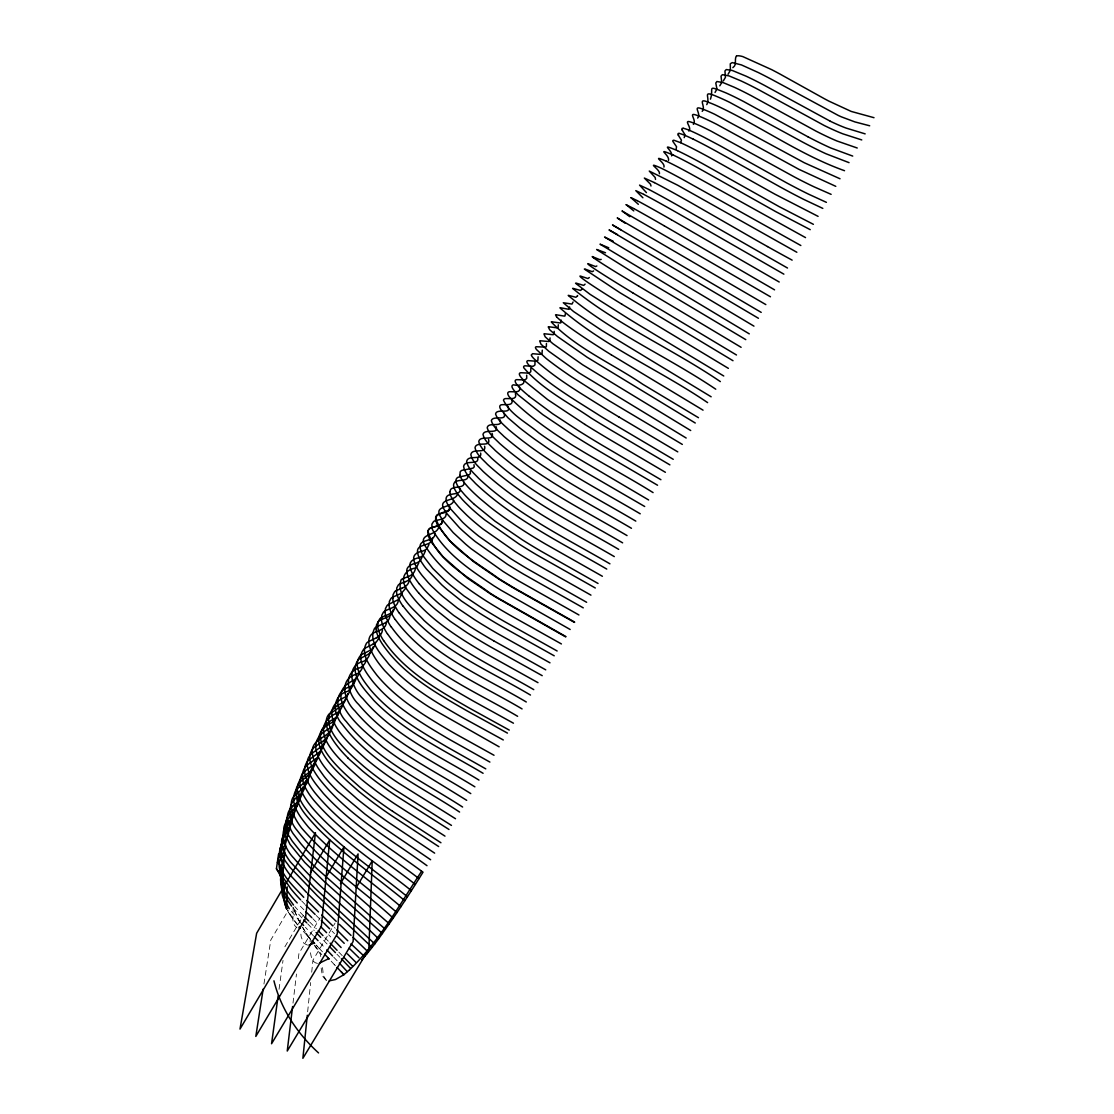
<?xml version="1.0" encoding="UTF-8"?>
<svg xmlns="http://www.w3.org/2000/svg" width="1114" height="1114" viewBox="0 0 1114 1114"><rect width="100%" height="100%" fill="white"/><g stroke="black" fill="none" stroke-linecap="round" stroke-linejoin="round"><path stroke-width="0.75" stroke-dasharray="5 3.75" d="M310.138 941.859L310.263 939.297M307.645 1011.804L310.653 982.534M311.711 972.202L312.95 960.157L335.063 923.102M293.191 907.339L292.926 920.178A159.845 27.335 -63.3 0 0 296.046 926.876L296.909 927.377M292.996 1003.115L296.477 974.012M298.329 958.611L298.942 953.473L320.136 917.811M279.043 989.302L283.012 960.379M263.948 983.996L270.786 940.035L288.373 910.152M284.892 946.761L303.398 915.471M317.462 963.387C311.781 962.761 310.848 955.756 310.319 951.203M307.492 945.104L303.969 943.377L301.309 937.306A180.12 32.459 -63.3 0 1 300.808 932.822M326.123 980.278L322.392 976.017L320.929 966.506M326.472 980.362L323.45 975.739L322.238 965.156M334.437 927.489L335.23 928.268M316.153 915.443L320.289 919.51M332.083 931.207L334.506 933.629M303.885 909.762L299.081 904.888M309.622 921.919L316.362 928.756M312.755 918.59L318.646 924.564M303.704 916L297.09 909.094A90.819 38.544 31.5 0 1 294.848 906.559M305.083 904.429L301.448 900.697M307.617 923.771L314.259 930.58M328.658 934.799L330.733 936.93M342.249 955.645L338.795 952.094M336.915 954.183L339.895 957.26M324.815 937.57L328.421 941.33M327.084 944.004L321.612 938.266M313.535 935.941L305.403 927.349M319.774 942.5L325.051 948.028M333.699 957.121L338.224 961.897M335.411 965.727L334.13 964.376M301.978 917.922L292.871 907.659M334.604 964.877L330.58 960.574M308.703 937.111L310.486 939.018M306.28 934.521L307.603 935.927M316.599 945.521L317.601 946.608M307.394 935.732L308.857 937.278M316.139 945.034L316.863 945.814M319.077 948.181L322.963 952.359M317.504 946.496L319.328 948.446M306.684 934.952L302.409 930.315M300.307 921.835L290.476 910.305M297.703 924.982L287.468 910.472M297.285 924.467L295.544 922.364M314.914 945.494L321.765 954.768M294.792 921.431L294.235 920.735M292.982 919.092L290.364 915.402M290.225 915.165L288.54 912.45M302.841 927.725L304.735 930.9A207.58 181.498 -0.2 0 0 307.659 935.495A148.608 129.057 2 0 0 310.695 939.91A57.218 4.052 55.1 0 1 305.431 931.903A159.33 138.08 -48.4 0 1 302.507 927.099M288.415 912.227L287.565 910.667M320.693 956.55L320.442 954.294L317.393 949.866A57.218 4.052 55.1 0 1 314.44 945.549M300.307 923.158A159.33 138.08 -48.4 0 1 296.811 916.07A175.246 151.003 7.8 0 1 293.804 908.927M300.112 922.754A149.443 129.851 2.1 0 1 299.234 921.041L297.535 917.518A205.143 179.159 -0.2 0 1 293.553 908.244"/><path stroke-width="1.5" d="M534.971 361.827L534.943 364.96L533.411 366.158A135.616 12.714 29.8 0 1 532.214 366.269L525.167 365.81A95.414 9.372 30.6 0 0 523.803 367.801C542.017 389.12 568.224 402.279 591.074 417.987A138.735 13.368 30.6 0 0 611.363 430.338L669.89 464.872M432.594 538.048C432.204 547.392 415.146 542.49 417.736 553.296A135.17 30.022 31 0 0 418.432 555.956L419.658 558.894A108.629 24.243 30.8 0 0 420.981 561.331L424.016 565.842A137.537 30.454 31 0 0 426.314 568.822L441.896 584.975A129.071 28.602 30.9 0 0 447.271 589.71L461.474 601.017L478.755 612.63A153.426 33.323 30.7 0 0 485.62 616.891L495.062 622.587A126.314 27.878 30.7 0 0 502.094 626.681L554.229 655.812M286.674 908.829L287.203 886.841M538.104 356.828L537.867 360.309A154.192 13.897 29.8 0 1 535.277 361.159L528.342 360.63A91.543 8.661 30.5 0 0 527.089 361.103A93.868 8.884 30.6 0 0 527.479 363.303A92.044 8.703 30.5 0 0 529.261 365.573C550.232 385.583 575.659 400.232 599.945 415.745A144.152 13.326 30.6 0 0 614.608 424.629L673.26 459.316M389.858 615.847C389.622 623.297 380.835 624.077 375.836 627.279A87.129 24.202 30.7 0 0 374.569 628.393C367.926 641.469 381.239 654.294 388.661 663.972C408.768 686.252 434.878 701.778 460.695 716.497A139.18 37.96 30.9 0 0 469.746 721.538L503.291 739.961M542.281 350.158L542.003 353.611A167.086 14.245 29.8 0 1 539.343 354.308L532.576 353.695L531.294 355.018A95.219 8.536 30.6 0 0 533.829 358.597C555.608 378.816 581.689 393.715 606.657 409.562A152.841 13.34 30.6 0 0 618.924 416.97M283.819 893.484L284.237 901.449L286.813 909.121M428.987 544.509L426.871 548.798A168.66 36.539 28.7 0 1 422.512 551.124C418.029 551.89 412.25 554.494 413.935 560.133A134 30.37 31 0 0 414.617 562.835L415.466 565.035A114.143 25.97 30.8 0 0 417.639 569.129A126.69 28.727 30.9 0 0 422.359 575.785L428.138 582.511A105.106 24.021 30.8 0 0 431.912 586.396L437.83 592.021A122.136 27.711 30.9 0 0 443.219 596.784L457.548 608.202L474.606 619.704A146.268 32.557 30.7 0 0 481.415 623.965L490.856 629.661A129.433 29.103 30.7 0 0 497.888 633.755L549.982 662.83M546.445 343.488L546.361 346.565A162.644 13.117 29.9 0 1 545.749 347.136L536.516 346.746A81.698 6.935 30.5 0 0 535.653 347.067A85.959 7.297 30.5 0 0 536.572 349.615L546.125 358.429A101.43 8.606 30.6 0 0 549.313 360.95L554.271 364.682A114.965 9.706 30.6 0 0 571.343 376.713L609.135 400.789L682.325 444.416M283.833 893.317L284.056 885.24M393.326 609.483C392.964 616.794 384.414 617.602 379.442 620.679A86.126 23.533 30.7 0 0 378.189 621.779L376.518 624.884L376.17 628.797M284.042 890.086L283.722 882.859L281.243 875.938A47.721 20.915 29.3 0 0 280.909 875.312L280.798 875.103A44.839 19.634 29.4 0 0 276.439 868.711L278.57 854.006M283.959 891.437L284.752 903.649M394.843 606.684C394.453 613.925 385.987 614.761 381.03 617.769A85.681 23.241 30.6 0 0 379.777 618.855L378.119 621.946L377.799 625.845M386.377 622.197C386.293 628.923 378.788 630.51 373.831 632.794A96.138 27.126 30.8 0 0 371.937 634.047L370.92 635.064A114.157 32.209 31 0 0 372.522 653.57A121.955 34.353 31 0 0 384.887 670.809L394.398 680.57A85.862 24.564 30.8 0 0 418.558 699.996L422.916 702.99A78.44 22.531 30.8 0 0 429.572 707.32L499.142 746.812M425.395 550.957L423.626 554.869A169.676 37.514 28.6 0 1 418.836 557.752C414.311 558.601 408.518 561.275 410.147 566.97A124.322 28.783 30.9 0 0 419.184 583.778M577.414 296.268L577.567 295.53M398.325 600.307C397.795 607.409 389.608 608.258 384.65 611.154A85.026 22.684 30.6 0 0 383.411 612.227L381.796 615.262L381.489 619.106M629.786 216.687L622.002 210.95L770.456 296.784M332.989 723.905C332.64 736.465 316.042 736.897 312.742 747.661A87.463 31.039 30.8 0 0 318.103 768.019L324.146 776.444A105.329 37.124 31 0 0 337.862 791.358L364.96 814.097A235.374 77.172 31.6 0 0 382.965 827.312L430.631 859.743M335.62 718.196L334.381 722.861L331.568 726.746A159.316 53.235 27.7 0 1 329.883 728.278C291.729 747.09 341.316 784.534 357.316 799.114A184.868 61.688 31.4 0 0 389.635 823.121L434.641 853.143M428.013 531.253C435.727 560.203 467.615 576.342 490.146 593.205A176.207 35.634 30.7 0 0 497.123 597.522L565.87 636.567M307.297 1015.258L302.883 1058.3L368.873 949.156L372.215 860.871L356.285 887.538M422.401 556.332L420.549 560.3A172.935 38.865 28.6 0 1 415.787 563.28C411.205 564.185 405.399 566.901 406.986 572.652M577.442 296.004L575.924 297.271L568.85 295.461A95.498 4.665 30.5 0 0 568.21 295.405C611.071 331.986 668.456 357.134 715.745 389.204M318.799 753.106L317.671 758.481L315.081 763.174A101.889 36.748 28.3 0 1 313.368 764.942L305.445 770.707A116.232 43.46 31.3 0 0 302.423 773.784M308.648 774.982C309.413 785.885 299.374 790.369 293.247 797.053A76.866 29.813 30.8 0 0 292.369 798.696A81.559 31.624 30.9 0 0 301.643 828.078C329.563 860.203 364.584 885.212 397.002 912.533M292.578 1006.527L287.245 1051.031L353.096 941.553L358.095 853.909L340.438 883.625M305.877 780.914L304.373 788.809L301.783 793.85A80.542 30.705 28.5 0 1 300.474 795.271C286.033 801.829 287.704 820.001 297.16 830.431C323.659 865.049 361.437 888.833 393.2 918.117M401.806 593.915L398.84 599.402L388.285 604.526A84.455 22.155 30.6 0 0 387.059 605.57L385.458 608.564L385.193 612.366M315.986 759.107L314.58 765.402L312.282 769.551A92.768 33.88 28.4 0 1 310.89 771.069L302.618 777.238A105.482 39.839 31.2 0 0 299.694 780.427C292.704 792.792 303.245 805.993 310.917 815.211C339.018 846.863 374.875 870.159 407.432 896.77M302.966 786.971L301.615 795.299L299.22 800.367A79.386 30.607 28.5 0 1 297.981 801.802L292.662 806.188M550.051 337.918L549.801 340.995A168.2 12.881 29.9 0 1 548.798 341.511L540.304 340.787A79.623 6.419 30.5 0 0 539.677 340.94L541.014 344.24L548.826 351.286L579.169 372.967L686.168 438.011M300.07 793.015L298.872 801.774L296.672 806.856A79.122 30.844 28.5 0 1 295.502 808.318C285.184 814.223 282.413 827.507 289.807 837.185A65.74 26.318 30.8 0 0 292.369 841.265L300.613 851.625A163.187 62.509 31.8 0 0 317.796 869.435L385.416 929.341M290.893 814.195L289.654 829.568A74.972 30.37 28.6 0 1 288.791 831.253C278.806 839.594 279.085 854.159 287.454 863.823A57.663 23.895 30.8 0 0 290.086 867.43L317.337 895.795L372.104 947.373M297.842 797.666L297.229 802.47A125.617 49.35 27.8 0 1 297.006 805.366L294.723 811.855A79.567 31.276 28.5 0 1 293.595 813.317L286.646 820.169L284.126 826.337A62.147 25.037 30.7 0 0 284.056 828.969L285.588 835.611L290.058 844.37L304.679 862.361L324.104 881.355L382.45 933.532M418.808 562.751L416.873 566.775A193.711 44.254 28.4 0 1 415.494 568.001C402.126 570.66 400.163 581.341 408.378 591.437C422.888 612.199 443.873 627.419 464.914 640.996A134.334 31.819 30.7 0 0 485.996 653.709L537.978 682.659M294.444 809.084L295.154 803.751M292.648 809.878L291.84 815.88A72.326 29.075 28.6 0 1 289.696 826.797M314.148 763.02L310.931 773.06L302.242 780.287M449.819 491.859L450.627 489.533A101.847 18.673 30.7 0 1 452.549 488.183C456.308 486.331 464.942 488.183 464.092 482.097M288.401 820.294L287.398 827.465C292.731 837.686 278.792 843.521 279.99 853.394A62.3 25.956 30.9 0 0 280.338 856.36A66.687 27.753 31 0 0 290.684 875.66L306.559 892.481M278.11 996.111L271.565 1043.748L337.264 933.922L343.934 846.932L325.427 878.222M284.349 831.587L283.221 839.483C289.71 847.545 280.7 855.092 279.308 862.96A59.348 25.121 30.9 0 0 279.377 868.182L282.942 877.317L290.977 888.958A119.811 49.392 31.6 0 0 298.817 897.898L300.557 899.764M285.825 826.351L284.724 834.163C291.116 844.147 276.773 850.845 278.792 860.857C281.382 875.952 293.943 886.577 303.774 897.341M282.719 837.812L281.577 845.804C288.986 853.728 281.09 862.626 279.948 870.995A61.855 26.374 31.1 0 0 280.366 876.426L286.813 890.1A78.008 33.058 31.3 0 0 294.556 900.015L297.215 902.939M280.101 847.838L278.918 855.998C287.245 863.977 281.689 874.587 280.993 883.987M281.104 843.994L279.934 852.099C287.969 860.022 281.48 870.034 280.589 879.016A61.2 26.304 31.1 0 0 281.341 884.627L285.797 894.389L293.525 905.028M554.187 331.345L553.909 334.228A170.498 12.268 29.9 0 1 552.892 334.687L544.523 333.782A77.507 5.862 30.5 0 0 543.952 333.935L545.192 336.832L552.725 343.572L582.622 364.765L690.708 430.519M311.349 769.008L308.146 779.382L299.791 786.47M263.169 989.079L255.816 1036.424L321.375 926.263L329.716 839.914L310.36 872.791M558.309 324.773L558.114 327.321A171.862 11.558 29.9 0 1 557.139 327.822L548.756 326.764A76.504 5.417 30.5 0 0 548.241 326.917L549.703 329.8L557.557 336.581L587.162 357.274L695.261 423.014M561.233 320.108L560.913 322.67A172.447 11.029 30 0 1 560.161 322.976L551.764 321.807A75.822 5.11 30.5 0 0 551.263 321.946C576.216 348.139 612.853 363.902 642.862 384.33L698.478 417.694M442.369 522.132L442.481 520.322M565.383 313.507L565.035 315.875A174.536 10.346 30 0 1 564.408 316.111L556.011 314.761A74.708 4.665 30.5 0 0 555.552 314.9L556.652 317.003M449.68 509.446L449.819 507.274M569.63 306.949L569.226 309.107A177.85 9.706 30 0 1 568.697 309.274L560.328 307.743A76.309 4.386 30.5 0 0 559.91 307.868C603.342 346.092 659.767 369.987 707.613 402.614M428.277 530.334L427.971 534.845L430.394 541.042L442.982 556.68L467.128 577.929L489.951 593.525A175.775 35.592 30.7 0 0 496.941 597.856L565.675 636.888M435.56 517.509L438.331 513.986M633.782 210.908L626.179 204.684M573.083 301.991L571.997 304.066L563.294 302.743L573.626 311.572L601.713 330.371L711.15 396.793M638.35 204.294L630.984 197.693M428.096 530.64L429.28 528.802M436.382 515.545L435.518 519.528L437.426 525.237L450.098 541.098L473.38 561.553L498.599 578.918A176.792 34.186 30.7 0 0 504.169 582.371L510.797 586.396A124.42 24.814 30.7 0 0 514.835 588.791L574.448 622.406M596.853 265.981L595.558 266.566L588.234 263.767A83.453 2.214 30.5 0 0 587.886 263.698A76.156 2.019 30.5 0 0 587.746 263.795L587.9 264.018A95.233 2.52 30.5 0 0 632.696 292.773M642.889 197.763L635.788 190.633L643.572 194.268M581.981 289.027L580.589 290.476L573.863 288.61A110.091 4.832 30.5 0 0 572.624 288.387C616.432 324.522 673.079 349.35 720.34 381.601M585.087 284.14L583.68 285.407L576.69 283.304A99.675 4.01 30.5 0 0 575.827 283.165A79.512 3.189 30.5 0 0 575.59 283.29L590.155 294.388L628.421 318.604A127.316 5.027 30.5 0 0 640.717 326.068L723.752 375.989M297.953 784.757L296.63 787.598A94.537 35.927 31.1 0 0 295.934 790.884C295.586 806.09 307.937 817.425 317.323 827.911C344.17 854.856 375.502 876.69 404.855 900.725M646.44 192.611L639.561 185.105L648.863 189.45M421.496 871.427C399.174 905.487 378.816 941.887 349.114 970.224M601.184 259.381L599.847 259.701L592.37 256.61A73.538 1.587 30.5 0 0 592.23 256.693L593.484 257.78M589.306 277.511L587.983 278.542L580.575 276.133A84.915 2.994 30.5 0 0 580.171 276.077A77.423 2.729 30.5 0 0 579.976 276.188L580.185 276.592A97.767 3.439 30.5 0 0 621.737 304.122M651.008 186.024L650.465 184.172L644.352 178.059L654.391 182.612M366.952 953.765A190.759 37.973 -63.6 0 0 378.593 938.824L392.184 919.607A336.915 63.15 -62.9 0 0 400.915 906.685A319.648 60.379 -62.9 0 0 423.014 872.178C388.925 847.211 352.08 824.861 323.38 793.405C315.805 783.88 305.041 772.991 307.659 759.748A98.784 35.787 31 0 1 308.87 756.921L310.667 754.498A109.562 39.7 31.2 0 1 311.447 753.705L321.138 746.742A121.718 42.29 28.1 0 0 327.446 735.574M302.437 773.798C295.349 785.231 304.693 798.571 311.92 807.441C340.424 840.276 377.702 863.712 411.4 890.643M593.609 270.911L592.244 271.677L585.073 269.101A90.972 2.757 30.5 0 0 584.572 269.003A77.98 2.353 30.5 0 0 584.404 269.101L620.136 292.829L732.998 360.713M441.91 523.12L438.777 525.46L431.229 527.883M289.751 826.839L284.961 832.269A102.056 41.775 31.5 0 0 283.903 833.745L281.758 839.524A65.127 26.708 30.9 0 0 281.661 842.574A67.843 27.808 30.9 0 0 290.448 861.971L314.399 887.705L374.777 943.906M605.529 252.781L596.742 249.494A71.185 1.184 30.5 0 0 596.714 249.592L630.162 270.66L745.781 339.631M428.514 529.818L430.046 528.203M366.938 953.779L361.577 960.045M693.368 124.364C697.503 119.699 685.597 110.495 699.411 116.316A66.882 5.417 30.5 0 1 712.013 121.983A64.891 5.25 30.5 0 1 716.845 124.392L798.738 169.244L835.779 186.344M697.643 118.056C702.099 113.698 690.61 104.089 703.7 109.506A64.807 5.556 30.5 0 1 714.701 114.269L804.266 162.741L840.026 178.769M702.196 111.344C706.666 106.568 695.916 96.807 709.381 102.669A63.958 5.807 30.5 0 1 719.338 106.916C761.628 127.038 800.228 154.874 844.537 170.707M688.786 131.034C692.797 127.79 681.81 118.725 691.71 122.345A66.826 5.069 30.5 0 1 705.371 128.319A64.445 4.902 30.5 0 1 711.205 131.229L794.477 177.001A85.416 7.13 30.4 0 0 814.404 186.985L831.128 194.351M706.749 104.619C711.066 97.113 700.609 89.44 717.889 96.96A64.222 6.155 30.4 0 1 729.795 102.404L801.565 141.52A88.883 9.358 30.4 0 0 816.896 149.429L821.756 151.782A66.116 6.879 30.4 0 0 826.031 153.774L849.049 162.644M710.454 99.16C714.339 87.797 705.441 84.594 726.077 92.949A65.406 6.531 30.4 0 1 737.552 98.408A62.857 6.28 30.4 0 1 743.846 101.639L808.096 136.897M715.035 92.42L716.929 89.05L715.787 83.035L716.915 81.517L723.07 82.575L734.307 87.268A67.146 7.032 30.4 0 1 744.695 92.309A65.726 6.879 30.4 0 1 751.421 95.79L816.13 131.187A73.914 8.439 30.4 0 0 837.018 141.005L857.237 148.009M684.177 137.649L685.054 134.891L682.13 130.032M719.783 85.82L721.761 82.506L721.023 76.142L722.387 74.652L729.099 75.919L741.033 80.918A67.606 7.408 30.4 0 1 751.908 86.224A65.949 7.241 30.4 0 1 759.01 89.914L824.193 125.478A71.393 8.522 30.4 0 0 842.978 133.875L861.763 139.932M723.334 80.862L725.423 77.395L724.949 70.962L726.286 69.541L732.274 70.474L746.074 76.17A67.912 7.701 30.4 0 1 757.325 81.67A66.032 7.492 30.4 0 1 764.691 85.513L830.236 121.203M680.668 142.676L681.434 140.169L678.245 135.128M728.083 74.248L730.394 70.224L730.283 63.749L732.246 62.593L741.395 64.904L758.286 72.535A74.61 8.801 30.4 0 1 773.645 80.487L838.285 115.452A47.763 6.085 30.3 0 0 841.474 116.886L854.856 121.899L869.686 125.785M671.617 155.89C673.135 149.917 657.998 142.522 677.479 150.669M676.073 149.304L676.56 146.742L672.953 141.506A167.671 10.388 30.3 0 1 672.772 140.684L673.427 140.253A63.651 3.955 30.5 0 1 674.109 140.308L680.041 142.481A73.078 4.526 30.5 0 1 710.272 157.91L769.718 191.302A188.837 13.674 30.5 0 0 775.163 194.309L818.094 216.367M732.859 67.648C737.259 64.891 734.098 59.307 736.368 56.034M449.36 510.003L438.86 514.027M329.619 714.004L340.369 706.722A134.446 43.223 28.1 0 0 345.953 697.461M668.47 160.444C670.015 154.623 654.197 147.062 673.427 155.125M663.93 167.086C665.74 162.56 649.337 153.983 666.381 161.224M348.863 970.433L345.131 973.636A90.68 18.228 -64.2 0 1 343.042 975.182L335.481 979.526L329.187 980.863M316.181 758.495L307.199 765.053A113.962 42.165 31.3 0 0 305.152 767.156C297.758 777.976 306.587 791.358 313.577 799.991C342.332 833.787 380.654 857.432 415.369 884.405M659.404 173.728C660.616 169.495 644.714 160.959 660.449 167.824A79.01 3.426 30.5 0 1 683.676 179.995L800.841 245.512M332.696 722.164C295.363 740.142 342.987 776.987 358.652 791.246A164.607 54.92 31.3 0 0 391.78 815.782L438.651 846.529M334.284 718.85C297.508 736.354 344.031 772.726 359.418 786.763A157.255 52.33 31.3 0 0 392.601 811.312M324.508 740.072L314.454 747.174A114.282 40.953 31.2 0 0 313.661 747.926C304.679 757.395 313.159 770.651 319.467 779.048C348.195 815.615 390.011 838.675 426.996 865.689M655.533 179.396L655.143 177.446L649.267 171.055L677.618 185.189L796.844 252.265M436.785 515.183L443.066 512.746M353.375 680.515C317.476 696.626 369.305 735.24 382.784 746.923A127.219 39.728 31 0 0 401.332 760.18L466.696 800.325M608.787 247.823L600.028 244.161L749.276 333.852M328.755 958.611L319.384 963.178M373.106 644.184L364.751 648.306A99.313 29.048 30.8 0 0 364.194 648.71C355.255 658.931 366.13 672.675 372.619 681.239C392.713 705.747 420.41 722.276 447.355 738.192A155.57 44.156 30.9 0 0 456.392 743.303L489.882 762.073M429.879 528.523L430.686 527.869M376.629 637.723L368.274 641.72A97.336 28.017 30.8 0 0 367.717 642.11A90.137 25.942 30.7 0 0 366.534 643.196C360.059 654.266 370.238 666.297 376.671 674.917C396.208 698.687 423 714.84 449.207 730.269A147.73 41.497 30.9 0 0 460.5 736.66L494.017 755.264M314.315 943.098L308.968 945.09M630.984 197.651L637.222 200.631M430.519 528.175L436.312 526.281M402.057 588.22L395.818 590.768A83.397 21.096 30.6 0 0 394.607 591.771L393.075 594.667L392.866 598.371M405.663 581.619L399.466 584.098A82.923 20.595 30.6 0 0 398.269 585.073L396.765 587.927L396.598 591.59M436.799 526.407L441.423 523.859L442.314 520.628M613.16 241.209L604.568 237.045L753.955 326.137M443.72 512.872L448.455 511.02L449.986 506.967M298.942 927.809L300.112 927.739M626.235 204.767L633.755 208.527M617.504 234.581L609.038 229.916L696.403 281.661A325.929 1.198 30.5 0 1 703.505 285.852L758.439 318.284M874.003 117.694L851.221 111.428L828.9 101.123A74.457 10.012 30.3 0 1 824.471 98.784L780.037 74.081A81.963 10.026 30.4 0 0 771.71 69.667L742.815 56.605A59.669 7.408 30.4 0 0 736.521 56.132M865.16 133.875L846.18 128.096A69.583 8.578 30.4 0 1 830.32 121.273M852.725 156.085L830.947 148.051A77.701 8.48 30.4 0 1 808.054 136.855M826.407 202.344L808.583 194.17A91.32 7.157 30.4 0 1 786.832 182.961L722.861 147.299A95.901 6.698 30.4 0 0 718.6 144.973L704.118 137.314A63.066 4.484 30.5 0 0 698.603 134.557A66.673 4.734 30.5 0 0 685.152 128.778A62.983 4.47 30.5 0 0 683.69 128.402M822.814 208.402L803.974 199.503A78.161 5.765 30.4 0 1 800.172 197.582L795.285 195.061A111.79 8.383 30.4 0 1 780.287 187.027L716.581 151.42A74.151 4.957 30.5 0 0 693.326 139.194M813.387 224.318L779.173 206.647L702.488 163.605A74.373 4.233 30.5 0 0 677.66 150.794M810.226 229.665L775.776 211.646L697.712 167.741A75.181 4.024 30.5 0 0 673.552 155.208M805.533 237.602L690.666 173.854A76.713 3.718 30.5 0 0 666.395 161.238M787.501 268.028L684.093 208.931A91.863 2.66 30.5 0 0 649.072 189.575M783.866 274.155L678.468 213.651A90.777 2.284 30.5 0 0 643.795 194.407M767.518 246.57L763.062 244.063A118.279 4.567 30.5 0 1 756.49 240.346L692.003 203.305A91.278 3.105 30.5 0 0 654.28 182.543M779.215 282.009L671.282 219.695M774.564 289.849L664.125 225.738M493.683 640.815L545.735 669.848M574.643 622.072L515.03 588.471A125.367 24.954 30.7 0 1 510.978 586.061L504.363 582.037A175.009 33.838 30.7 0 1 498.793 578.598C475.943 561.916 445.725 546.097 435.63 518.163M570.159 629.494L501.356 590.406A178.254 35.216 30.7 0 1 494.003 585.867C471.18 570.633 446.408 554.368 432.636 529.944A135.755 27.822 30.9 0 1 431.995 527.799L431.884 524.165L433.569 521.575A89.217 18.339 30.6 0 1 435.156 520.739C439.027 519.444 446.533 519.556 446.101 513.819M586.632 602.284L527.604 568.934A111.901 21.013 30.7 0 1 522.814 566.093L516.158 562.027A140.113 25.873 30.7 0 1 510.755 558.657L478.672 536.085A121.203 22.712 30.8 0 1 472.949 531.392A113.976 21.431 30.8 0 1 462.533 522.118L450.098 508.346A99.787 18.799 30.7 0 1 448.552 506.048L447.104 503.305A116.19 21.834 30.8 0 1 446.087 499.824C445.252 490.731 461.029 497.123 460.347 488.698M583.263 607.854L523.552 574.128A116.148 22.169 30.7 0 1 519.486 571.705L512.844 567.653A148.761 27.864 30.7 0 1 507.385 564.269L475.358 541.641A128.375 24.452 30.8 0 1 469.718 536.962L463.438 531.462A108.086 20.776 30.7 0 1 459.414 527.688L447.104 513.874A98.464 18.924 30.7 0 1 445.586 511.563C434.933 497.345 456.197 502.247 457.436 493.836M578.946 614.97L519.291 581.313A119.421 23.31 30.7 0 1 515.225 578.89L508.597 574.852A161.878 30.816 30.7 0 1 503.096 571.44L471.111 548.729A138.971 26.987 30.9 0 1 465.582 544.092L453.161 532.562L443.275 520.948A97.21 19.133 30.7 0 1 441.785 518.609C431.285 504.308 452.242 508.973 453.704 500.409M561.4 643.948L509.209 614.733A121.579 25.97 30.7 0 1 502.177 610.653L492.708 604.958A167.072 34.757 30.7 0 1 485.774 600.655C463.647 586.34 441.241 570.298 426.537 547.991C415.397 532.589 436.535 536.851 438.679 527.117M557.139 650.994L504.976 621.835A124.392 27.098 30.7 0 1 497.944 617.741L488.503 612.046A158.606 33.866 30.7 0 1 481.61 607.771L464.162 596.087L450.056 584.864A134.529 29.312 30.9 0 1 444.681 580.157L432.789 568.432L423.626 556.582A105.788 23.283 30.8 0 1 422.29 554.159L421.036 551.235A136.033 29.786 31 0 1 420.34 548.589C417.666 537.825 434.78 542.894 435.073 533.606M595.294 587.983L537.616 555.357A111.651 19.927 30.7 0 1 519.389 544.245L484.827 519.96A111.233 19.899 30.7 0 1 470.623 507.817L465.025 502.344A136.897 24.257 30.8 0 1 462.199 499.364L457.798 494.143A105.914 18.938 30.7 0 1 455.097 482.111M590.949 595.141L533.314 562.57A117.067 21.375 30.7 0 1 515.072 551.458L482.933 528.955A112.904 20.706 30.7 0 1 466.571 514.974L461.071 509.502A140.824 25.58 30.9 0 1 458.286 506.508L453.941 501.258A106.958 19.62 30.7 0 1 449.889 491.901M602.382 576.272L545.359 543.966A103.337 17.74 30.7 0 1 494.087 510.115A96.765 16.668 30.7 0 1 489.868 506.8L479.953 498.543A126.509 21.528 30.8 0 1 467.783 486.776L464.106 482.515A102.404 17.532 30.6 0 1 459.943 475.316M598.037 583.457L541.042 551.207A108.949 19.161 30.7 0 1 522.118 539.691L494.964 521.143L474.411 504.419M542.212 675.669L490.188 646.677A134.822 31.331 30.7 0 1 467.017 632.655L450.362 621.347L435.797 609.706A108.726 25.719 30.8 0 1 419.727 594.11L418.725 592.954M765.833 304.595L617.226 217.94L625.246 223.232M620.721 229.763L612.491 224.944L761.21 312.38M614.301 556.596C569.338 530.417 521.617 506.981 483.044 471.375C478.449 466.376 472.183 461.642 470.832 454.651C471.904 447.424 486.79 454.526 484.59 446.268M609.929 563.823C564.909 537.658 517.063 514.32 478.7 478.393C474.146 473.353 467.81 468.562 466.655 461.488C467.783 454.178 482.334 461.112 480.649 453.078M606.754 569.073C561.693 542.936 513.763 519.625 475.553 483.504C471.013 478.421 464.635 473.589 463.619 466.46C464.803 459.093 479.076 465.889 477.767 458.035M627.043 535.583C582.023 509.195 534.469 485.509 495.257 450.502C490.689 445.684 484.437 441.158 482.989 434.363C484.604 428.138 499.378 435.101 496.022 426.537M622.629 542.852C577.776 516.618 530.334 493.07 491.399 458.049C486.693 453.133 480.51 448.496 478.783 441.617C479.758 434.599 495.145 441.938 492.082 433.346M618.688 549.355C573.766 523.134 526.212 499.671 487.445 464.357C482.794 459.4 476.569 454.721 475.024 447.786C476.026 440.671 491.19 447.898 488.545 439.459M533.759 689.622C496.412 667.927 456.183 649.754 423.947 620.359C414.297 609.539 395.484 596.171 401.124 579.837A83.48 20.442 30.6 0 1 402.321 578.89L408.49 576.467A155.264 36.344 28.6 0 0 415.243 569.17M644.7 506.494L583.318 470.874L551.82 451.114A87.115 11.056 30.6 0 1 545.776 447.034L534.79 439.278A131.048 16.278 30.7 0 1 519.403 427.623L508.165 417.973L500.813 409.534A97.197 12.198 30.6 0 1 499.894 407.557L499.782 406.944A103.212 12.95 30.6 0 1 501.314 404.8C505.227 404.062 514.153 406.554 511.73 399.439M635.802 521.115C590.893 494.686 543.702 470.804 504.029 436.507C499.364 431.759 493.182 427.344 491.33 420.674C492.903 414.77 507.928 421.816 503.848 413.043M631.457 528.301C586.507 501.871 539.092 478.129 499.671 443.456C495.062 438.763 489.199 434.349 487.208 427.846C488.057 421.078 503.848 428.598 499.977 419.727M530.473 695.052C486.275 668.873 435.268 648.223 403.184 606.197M526.281 701.987C482.209 675.85 431.118 655.352 399.397 613.118M648.627 499.963L568.251 452.59A98.881 12.045 30.6 0 1 538.814 432.859C526.852 422.735 510.644 414.798 503.514 400.358A104.284 12.644 30.6 0 1 505.324 398.617C509.209 398.213 517.634 400.399 515.392 393.521M640.23 513.805C595.405 487.403 548.45 463.396 508.583 429.503C503.834 424.88 497.958 420.535 495.577 414.13C496.329 407.64 512.384 415.285 507.803 406.234M522.076 708.922C477.934 682.743 426.578 662.273 395.275 619.537M653.082 492.597C604.568 462.31 550.316 438.053 509.46 397.113A98.645 11.488 30.6 0 1 508.081 394.802A101.834 11.85 30.6 0 1 509.474 391.724C513.317 391.404 521.603 393.674 519.486 386.85M517.62 716.302C473.575 690.207 422.206 669.806 391.265 626.904M618.924 416.97L677.772 451.866M660.908 479.702L602.702 445.544A126.55 13.507 30.6 0 1 578.807 430.909L552.6 413.698L529.345 396.389M657.552 485.231L599.471 451.24A122.958 13.591 30.6 0 1 574.211 435.741L542.755 414.603L518.358 395.038A120.841 13.424 30.7 0 1 516.339 393.005L514.222 390.638A101.444 11.307 30.6 0 1 512.301 385.458A98.561 10.987 30.6 0 1 513.638 384.817C518.887 386.391 528.398 384.177 521.436 377.813A94.523 9.748 30.6 0 1 519.834 375.543A97.503 10.054 30.6 0 1 520.029 372.981A96.445 9.942 30.6 0 1 520.948 372.73L528.133 373.093A121.245 11.962 29.9 0 0 529.345 372.939L530.807 371.644L530.793 368.511M513.443 723.195L479.828 704.661A163.758 42.29 30.8 0 1 473.032 700.915C441.687 682.91 408.462 664.223 387.505 633.796M665.392 472.294L607.033 437.955A132.218 13.424 30.6 0 1 584.947 424.448M509.265 730.088L475.692 711.581A151.629 40.104 30.8 0 1 467.769 707.195C436.911 689.399 404.187 670.823 383.759 640.661M638.893 286.214L741.116 347.317M507.441 733.096L473.868 714.631A149.471 39.867 30.9 0 1 464.817 709.59C434.376 692.003 402.168 673.51 382.116 643.683A119.198 32.543 31 0 1 376.017 628.714M632.571 292.704L736.479 354.99M485.774 768.869L452.284 749.931A169.147 48.334 30.9 0 1 446.644 746.742C419.324 730.589 391.098 714.158 370.377 689.608C363.456 680.626 351.244 666.242 360.671 655.283A110.453 32.821 31 0 1 361.841 654.489L369.597 650.632A115.424 32.835 28.6 0 0 375.502 642.583M483.086 773.297C445.53 750.906 404.577 732.065 373.677 700.288C365.002 689.817 347.944 673.636 358.388 659.572A102.154 30.621 30.9 0 1 358.959 659.154L367.314 654.837A117.165 33.657 28.6 0 0 373.246 646.635M478.978 780.079C438.777 755.626 393.841 735.407 362.913 698.687C352.219 688.731 344.268 665.852 363.818 661.256A119.936 34.952 28.5 0 0 369.806 652.832M728.375 368.358L621.556 304.038M474.884 786.832C434.627 762.004 389.552 741.423 358.597 704.396C348 694.37 341.469 672.202 360.337 667.676A122.958 36.344 28.5 0 0 366.367 659.028M470.776 793.6C430.7 768.507 385.792 747.689 354.795 710.76C344.184 700.65 338.266 678.76 356.842 674.109A126.035 37.792 28.4 0 0 362.941 665.225M462.616 807.037C422.512 780.998 376.616 759.887 346.301 721.566C336.289 711.512 332.571 691.265 349.935 686.851A133.457 41.107 28.3 0 0 356.257 677.465M703.045 410.161L611.349 354.851M459.581 812.05C419.226 785.37 372.02 764.037 342.29 724.281C332.696 714.144 331.707 695.47 347.652 691.376A135.198 42.053 28.2 0 0 353.862 681.963M455.515 818.734L398.52 783.045A130.965 42.304 31.1 0 1 365.879 758.885C351.843 746.255 311.154 712.166 344.867 697.253A136.061 42.861 28.2 0 0 350.785 687.923M584.934 424.448L547.684 399.648L523.566 380.111M451.462 825.404L396.821 790.87A139.918 45.535 31.1 0 1 363.944 766.529C349.169 753.537 307.241 718.753 342.109 703.115A135.476 43.223 28.2 0 0 347.777 693.855M448.998 829.47L395.79 795.633A145.962 47.707 31.2 0 1 362.746 771.194L347.874 758.063M444.973 836.127L395.247 804.183A148.148 48.96 31.2 0 1 360.783 778.839C345.66 765.151 301.156 729.419 337.305 712.793A133.067 43.293 28.1 0 0 342.987 703.38M440.935 842.755L392.615 811.298M419.017 878.598C383.3 851.347 343.432 827.674 314.691 792.444C308.244 784.075 299.958 771.027 307.687 761.043A107.069 39.227 31.2 0 1 308.439 760.235L317.755 753.384A124.044 43.627 28.1 0 0 324.397 741.604M400.915 906.685C369.89 880.464 336.122 857.07 308.439 827.117C300.529 817.579 289.529 804.447 295.238 791.372A112.291 43.154 31.4 0 1 299.861 786.512M389.301 923.771L316.139 859.938A146.964 56.285 31.6 0 1 300.808 843.618L293.066 833.551A60.685 24.118 30.7 0 1 290.768 829.61L287.69 820.572M378.607 938.81C350.729 911.67 319.175 888.109 293.985 858.309C283.917 848.06 276.759 829.331 291.492 820.001A86.906 34.534 28.4 0 0 294.375 809.056M339.297 924.286L351.035 935.426M336.219 921.362L322.921 908.634M352.985 937.292L368.316 952.094M364.584 956.592L351.829 944.672A144.068 59.153 32.7 0 1 350.966 943.864M318.548 1052.925C297.438 1033.653 280.742 1008.783 273.947 980.807M358.959 957.789L349.128 948.181M321.835 907.576L307.548 893.484M321.668 915.054L332.835 925.929M318.52 911.962L306.823 900.418M347.763 940.773L336.804 929.828M321.319 920.526L329.647 928.784M315.123 914.441L306.002 905.362M305.849 911.712L311.767 917.602M355.686 962.12L347.373 953.849M344.24 943.335L336.943 936.066M308.634 920.93L304.679 916.989M341.121 947.527L334.882 941.177M352.456 966.089L343.961 957.413M320.595 926.556L326.583 932.683M306.67 922.796L303.844 919.872M335.425 952.651L329.479 946.51M337.069 950.312L330.148 943.126M341.385 958.792L350.381 968.233M318.242 930.705L322.949 935.607M316.098 932.502L320.693 937.306M332.557 955.923L326.792 949.866M314.44 936.902L318.019 940.648M336.999 967.398L342.04 972.689M341.413 972.035L343.307 974.026M343.209 973.928L344.017 974.778M312.059 940.689L314.663 943.474M339.352 963.095L347.22 971.603M303.607 925.428L301.81 923.492M328.31 958.137L324.536 954.057M327.781 957.567L329.187 959.084M300.376 928.046L299.29 926.806M419.24 583.806L424.128 589.487A110.773 25.761 30.8 0 0 439.195 603.844L453.621 615.374L470.456 626.778A136.061 31.081 30.7 0 0 493.683 640.815M276.425 868.725L283.026 880.199A59.557 26.179 29.1 0 1 283.959 884.279L284.042 885.059M277.372 862.292C286.117 870.466 282.148 881.954 281.856 892.077M291.603 906.086L285.198 896.84L281.953 889.724M289.278 908.69L283.151 898.009A57.51 25.051 31.2 0 1 281.898 892.091M286.702 908.913L286.326 908.035M286.228 907.826L284.808 903.858M473.965 464.705L474.258 466.891L472.963 468.159L461.934 470.359A112.041 19.175 30.7 0 0 460.166 471.932L459.957 475.33M470.205 471.319L470.428 473.506L469.147 474.815L458.133 477.252A108.448 19.063 30.7 0 0 455.988 481.373L456.183 482.39A103.686 18.242 30.7 0 0 460.249 489.645L464.677 494.839A127.553 22.294 30.8 0 0 474.397 504.419M467.838 475.497C468.827 481.568 460.04 479.466 456.322 481.332A106.122 18.966 30.7 0 0 454.999 482.056M389.162 605.153L389.385 601.393L390.958 598.455A83.94 21.612 30.6 0 1 392.17 597.424L401.5 593.233L405.106 588.916A116.831 28.839 28.9 0 0 405.524 587.078M526.671 375.181L526.727 378.328L525.307 379.735A111.456 11.516 29.9 0 1 524.081 379.916L516.757 379.651A96.542 10.416 30.6 0 0 515.448 380.25L515.225 380.682A105.844 11.418 30.6 0 0 529.428 396.431M281.926 889.724A59.139 25.552 31.2 0 1 281.02 884.001M682.464 130.227A114.032 8.076 30.3 0 1 683.355 128.194M693.521 139.32A66.784 4.484 30.5 0 0 680.194 133.694A63.818 4.289 30.5 0 0 679.443 133.527M678.537 135.309A117.889 7.895 30.3 0 1 679.136 133.332M792.138 260.133A138.428 5.389 30.5 0 1 767.532 246.584M634.033 208.708A88.507 1.337 30.5 0 1 663.958 225.641M637.5 200.798A89.649 1.81 30.5 0 1 671.269 219.681M638.823 286.173A94.969 2.047 30.5 0 1 593.734 257.933M611.224 354.809A105.969 6.6 30.6 0 1 556.958 317.17M418.641 592.927A123.751 29.145 30.9 0 1 407.07 572.693M395.08 619.454A119.337 30.719 30.9 0 1 389.009 605.069M399.188 613.034A120.799 30.538 30.9 0 1 392.685 598.274M409.144 580.714A144.291 34.91 28.7 0 1 401.973 588.164M402.948 606.1A120.577 29.939 30.9 0 1 396.445 591.506M412.556 574.239A149.847 35.592 28.7 0 1 405.635 581.605M383.606 640.606A119.198 32.306 31 0 1 377.632 625.748M387.324 633.727A118.989 31.721 31 0 1 381.322 619.022M391.07 626.834A119.142 31.234 31 0 1 385.04 612.282M378.955 636.359A112.848 31.624 28.7 0 1 372.995 644.101M382.422 630.12A110.272 30.44 28.8 0 1 376.49 637.64M359.53 671.394A129.321 39.31 28.3 0 1 353.319 680.473M340.048 709.27A131.229 43.223 28.1 0 1 334.186 718.795M348.055 758.077A96.612 32.417 30.9 0 1 329.298 713.809M338.364 712.598A128.932 42.764 28.1 0 1 332.599 722.095M330.524 729.545A119.852 41.134 28.2 0 1 324.383 739.988M321.514 747.021A123.431 43.919 28.1 0 1 316.279 758.55M297.884 784.716A116.817 44.449 31.4 0 1 302.298 780.329M287.412 820.447A88.354 34.938 31.1 0 1 292.787 806.271M315.443 832.882L305.417 918.577L239.997 1029.085L256.638 933.281L315.443 832.882"/></g></svg>
